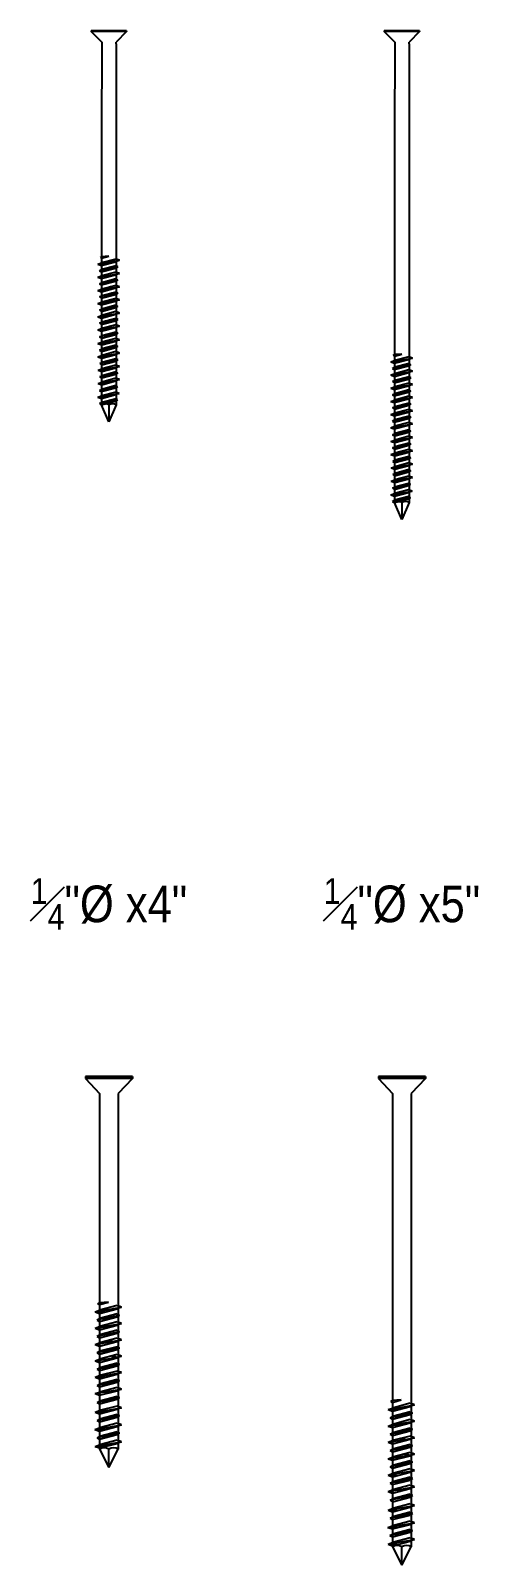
# Model space of a CAD drawing. Header units: inches. Extents: x -2661 to 42767, y -1222 to 9099.
# Drawn here: x 1440.53 to 1445.12, y 1258.06 to 1273.76 of the extents above; entities that cross this region are included whole.
import ezdxf

# ---------------------------------------------------------------- set-up
doc = ezdxf.new("R2010")
doc.units = ezdxf.units.IN
doc.header["$LTSCALE"] = 12
doc.header["$MEASUREMENT"] = 0
doc.layers.add('S-ANNO-NOTE', color=4, linetype='CONTINUOUS')
doc.layers.add('S-SIMPSON', color=2, linetype='CONTINUOUS')
doc.styles.add('Arial', font='arial.ttf', dxfattribs={"width": 0.85})

# ---------------------------------------------------------------- blocks, each defined once
blk = doc.blocks.new('TTN PFSS 3-16x4')
at = {"layer": 'S-SIMPSON'}
for p, q in [((0.181, 0), (-0.181, 0)), ((-0.181, -0.007), (-0.181, 0)), ((0.181, 0), (0.181, -0.007)), ((0.181, -0.007), (-0.181, -0.007)), ((-0.181, -0.007), (-0.074, -0.116)), ((-0.074, -0.116), (-0.075, -1.076)), ((-0.074, -0.007), (-0.074, -0.007)), ((0.074, -0.135), (0.075, -0.116)), ((0.074, -0.135), (0.074, -2.75)), ((0.181, -0.007), (0.075, -0.116)), ((-0.075, -1.076), (-0.075, -1.576)), ((-0.075, -1.576), (-0.075, -2.076)), ((-0.075, -2.076), (-0.075, -2.328)), ((-0.088, -2.32), (-0.075, -2.312)), ((-0.088, -2.32), (-0.075, -2.328)), ((-0.002, -2.308), (-0.075, -2.312)), ((-0.075, -2.328), (-0.002, -2.308)), ((-0.075, -2.326), (-0.075, -3.827)), ((0.07, -2.336), (-0.075, -2.374)), ((-0.035, -2.374), (0.107, -2.349)), ((0.107, -2.349), (0.07, -2.336)), ((0.107, -2.349), (0.07, -2.363)), ((-0.112, -2.388), (-0.075, -2.374)), ((-0.112, -2.388), (-0.069, -2.38)), ((-0.112, -2.388), (-0.075, -2.401)), ((-0.112, -2.522), (-0.038, -2.509)), ((-0.112, -2.522), (-0.075, -2.509)), ((-0.095, -2.455), (-0.075, -2.443)), ((-0.053, -2.446), (-0.095, -2.455)), ((-0.095, -2.455), (-0.075, -2.467)), ((-0.075, -2.401), (0.07, -2.363)), ((0.07, -2.405), (-0.075, -2.443)), ((-0.075, -2.467), (0.07, -2.428)), ((0.07, -2.47), (-0.075, -2.509)), ((-0.075, -2.536), (0.07, -2.498)), ((-0.069, -2.38), (-0.054, -2.369)), ((-0.048, -2.394), (-0.069, -2.38)), ((-0.054, -2.369), (-0.048, -2.394)), ((-0.035, -2.374), (-0.054, -2.369)), ((-0.053, -2.446), (-0.038, -2.434)), ((-0.033, -2.455), (-0.053, -2.446)), ((-0.035, -2.374), (-0.048, -2.394)), ((-0.038, -2.434), (-0.033, -2.455)), ((-0.019, -2.439), (-0.038, -2.434)), ((-0.038, -2.509), (-0.023, -2.495)), ((-0.038, -2.509), (-0.017, -2.52)), ((-0.019, -2.439), (-0.033, -2.455)), ((-0.023, -2.495), (-0.017, -2.52)), ((-0.003, -2.503), (-0.023, -2.495)), ((0.09, -2.417), (-0.019, -2.439)), ((-0.003, -2.503), (-0.017, -2.52)), ((-0.003, -2.503), (0.107, -2.484)), ((0.09, -2.417), (0.07, -2.405)), ((0.09, -2.417), (0.07, -2.428)), ((0.107, -2.484), (0.07, -2.47)), ((0.107, -2.484), (0.07, -2.498)), ((-0.112, -2.522), (-0.075, -2.536)), ((-0.112, -2.657), (-0.006, -2.638)), ((-0.112, -2.657), (-0.075, -2.643)), ((-0.112, -2.657), (-0.075, -2.67)), ((-0.022, -2.574), (-0.095, -2.59)), ((-0.095, -2.59), (-0.075, -2.578)), ((-0.095, -2.59), (-0.075, -2.601)), ((0.07, -2.54), (-0.075, -2.578)), ((-0.075, -2.601), (0.07, -2.563)), ((0.07, -2.605), (-0.075, -2.643)), ((-0.075, -2.67), (0.07, -2.632)), ((-0.007, -2.56), (-0.022, -2.574)), ((-0.002, -2.582), (-0.022, -2.574)), ((-0.007, -2.56), (-0.002, -2.582)), ((0.013, -2.567), (-0.007, -2.56)), ((0.008, -2.621), (-0.006, -2.638)), ((0.014, -2.647), (-0.006, -2.638)), ((0.013, -2.567), (-0.002, -2.582)), ((0.029, -2.632), (0.008, -2.621)), ((0.008, -2.621), (0.014, -2.647)), ((0.09, -2.551), (0.013, -2.567)), ((0.029, -2.632), (0.014, -2.647)), ((0.029, -2.632), (0.107, -2.619)), ((0.09, -2.551), (0.07, -2.54)), ((0.09, -2.551), (0.07, -2.563)), ((0.107, -2.619), (0.07, -2.605)), ((0.107, -2.619), (0.07, -2.632)), ((-0.112, -2.792), (0.026, -2.767)), ((-0.112, -2.792), (-0.075, -2.778)), ((-0.112, -2.792), (-0.075, -2.805)), ((0.01, -2.703), (-0.095, -2.724)), ((-0.095, -2.724), (-0.075, -2.713)), ((-0.095, -2.724), (-0.075, -2.736)), ((0.07, -2.674), (-0.075, -2.713)), ((-0.075, -2.736), (0.07, -2.698)), ((0.07, -2.74), (-0.075, -2.778)), ((-0.075, -2.75), (-0.075, -3.827)), ((-0.075, -2.805), (0.07, -2.767)), ((0.07, -2.809), (-0.075, -2.847)), ((0.07, -2.809), (-0.075, -2.847)), ((0.024, -2.686), (0.01, -2.703)), ((0.01, -2.703), (0.029, -2.708)), ((0.024, -2.686), (0.029, -2.708)), ((0.044, -2.695), (0.024, -2.686)), ((0.039, -2.748), (0.026, -2.767)), ((0.045, -2.773), (0.026, -2.767)), ((0.029, -2.708), (0.044, -2.695)), ((0.039, -2.748), (0.045, -2.773)), ((0.06, -2.761), (0.039, -2.748)), ((0.055, -2.813), (0.041, -2.831)), ((0.09, -2.686), (0.044, -2.695)), ((0.06, -2.761), (0.045, -2.773)), ((0.075, -2.824), (0.055, -2.813)), ((0.055, -2.813), (0.06, -2.835)), ((0.06, -2.761), (0.107, -2.753)), ((0.075, -2.824), (0.06, -2.835)), ((0.09, -2.686), (0.07, -2.674)), ((0.09, -2.686), (0.07, -2.698)), ((0.107, -2.753), (0.07, -2.74)), ((0.107, -2.753), (0.07, -2.767)), ((0.09, -2.821), (0.07, -2.809)), ((0.09, -2.821), (0.07, -2.832)), ((0.074, -2.75), (0.074, -3.826)), ((0.09, -2.821), (0.075, -2.824)), ((-0.112, -2.926), (-0.075, -2.913)), ((-0.112, -2.926), (-0.078, -2.92)), ((-0.112, -2.926), (-0.075, -2.94)), ((0.041, -2.831), (-0.095, -2.859)), ((-0.095, -2.859), (-0.075, -2.847)), ((-0.095, -2.859), (-0.075, -2.847)), ((-0.095, -2.859), (-0.075, -2.871)), ((-0.095, -2.993), (-0.075, -2.982)), ((-0.064, -2.91), (-0.078, -2.92)), ((-0.055, -2.934), (-0.078, -2.92)), ((-0.075, -2.871), (0.07, -2.832)), ((0.07, -2.874), (-0.075, -2.913)), ((-0.075, -2.94), (0.07, -2.901)), ((0.07, -2.944), (-0.075, -2.982)), ((-0.075, -3.005), (0.07, -2.967)), ((-0.044, -2.914), (-0.064, -2.91)), ((-0.064, -2.91), (-0.055, -2.934)), ((-0.044, -2.914), (-0.055, -2.934)), ((-0.041, -2.973), (-0.055, -2.985)), ((-0.044, -2.914), (0.107, -2.888)), ((-0.041, -2.973), (-0.034, -2.994)), ((-0.021, -2.978), (-0.041, -2.973)), ((-0.021, -2.978), (-0.034, -2.994)), ((0.09, -2.955), (-0.021, -2.978)), ((0.06, -2.835), (0.041, -2.831)), ((0.107, -2.888), (0.07, -2.874)), ((0.107, -2.888), (0.07, -2.901)), ((0.09, -2.955), (0.07, -2.944)), ((0.09, -2.955), (0.07, -2.967)), ((-0.112, -3.061), (-0.075, -3.047)), ((-0.112, -3.061), (-0.033, -3.047)), ((-0.112, -3.061), (-0.075, -3.074)), ((-0.055, -2.985), (-0.095, -2.993)), ((-0.095, -2.993), (-0.075, -3.005)), ((0.041, -3.105), (-0.095, -3.133)), ((-0.095, -3.133), (-0.074, -3.122)), ((-0.095, -3.133), (-0.074, -3.122)), ((-0.095, -3.133), (-0.074, -3.145)), ((0.07, -3.009), (-0.075, -3.047)), ((-0.075, -3.074), (0.07, -3.036)), ((0.07, -3.083), (-0.074, -3.122)), ((-0.074, -3.145), (0.07, -3.107)), ((-0.034, -2.994), (-0.055, -2.985)), ((-0.033, -3.047), (-0.02, -3.033)), ((-0.011, -3.058), (-0.033, -3.047)), ((-0.02, -3.033), (-0.011, -3.058)), ((-0.02, -3.033), (0.001, -3.041)), ((0.001, -3.041), (-0.011, -3.058)), ((0.001, -3.041), (0.107, -3.023)), ((0.055, -3.087), (0.041, -3.105)), ((0.06, -3.109), (0.041, -3.105)), ((0.076, -3.098), (0.055, -3.087)), ((0.055, -3.087), (0.06, -3.109)), ((0.076, -3.098), (0.06, -3.109)), ((0.107, -3.023), (0.07, -3.009)), ((0.107, -3.023), (0.07, -3.036)), ((0.09, -3.095), (0.07, -3.083)), ((0.09, -3.095), (0.07, -3.107)), ((0.09, -3.095), (0.076, -3.098)), ((-0.112, -3.201), (-0.074, -3.187)), ((-0.112, -3.201), (-0.078, -3.195)), ((-0.112, -3.201), (-0.074, -3.214)), ((-0.095, -3.268), (-0.074, -3.256)), ((-0.055, -3.26), (-0.095, -3.268)), ((-0.095, -3.268), (-0.074, -3.28)), ((-0.063, -3.184), (-0.078, -3.195)), ((-0.055, -3.209), (-0.078, -3.195)), ((0.07, -3.149), (-0.074, -3.187)), ((-0.074, -3.214), (0.07, -3.176)), ((0.07, -3.218), (-0.074, -3.256)), ((-0.074, -3.28), (0.07, -3.241)), ((0.07, -3.283), (-0.074, -3.322)), ((-0.043, -3.189), (-0.063, -3.184)), ((-0.063, -3.184), (-0.055, -3.209)), ((-0.043, -3.189), (-0.055, -3.209)), ((-0.041, -3.247), (-0.055, -3.26)), ((-0.033, -3.269), (-0.055, -3.26)), ((-0.043, -3.189), (0.107, -3.162)), ((-0.041, -3.247), (-0.033, -3.269)), ((-0.021, -3.253), (-0.041, -3.247)), ((-0.021, -3.253), (-0.033, -3.269)), ((0.09, -3.23), (-0.021, -3.253)), ((0.107, -3.162), (0.07, -3.149)), ((0.107, -3.162), (0.07, -3.176)), ((0.09, -3.23), (0.07, -3.218)), ((0.09, -3.23), (0.07, -3.241)), ((0.107, -3.297), (0.07, -3.283)), ((-0.112, -3.335), (-0.074, -3.322)), ((-0.112, -3.335), (-0.033, -3.322)), ((-0.112, -3.335), (-0.074, -3.349)), ((0.041, -3.378), (-0.094, -3.406)), ((-0.094, -3.406), (-0.074, -3.394)), ((-0.094, -3.406), (-0.074, -3.394)), ((-0.094, -3.406), (-0.074, -3.417)), ((-0.074, -3.349), (0.07, -3.311)), ((0.07, -3.356), (-0.074, -3.394)), ((-0.074, -3.417), (0.07, -3.379)), ((0.07, -3.421), (-0.074, -3.46)), ((-0.074, -3.487), (0.07, -3.448)), ((-0.043, -3.461), (0.107, -3.435)), ((-0.033, -3.322), (-0.02, -3.307)), ((-0.011, -3.332), (-0.033, -3.322)), ((-0.02, -3.307), (-0.011, -3.332)), ((-0.02, -3.307), (0.001, -3.315)), ((0.001, -3.315), (-0.011, -3.332)), ((0.001, -3.315), (0.107, -3.297)), ((0.055, -3.36), (0.041, -3.378)), ((0.06, -3.382), (0.041, -3.378)), ((0.076, -3.37), (0.055, -3.36)), ((0.055, -3.36), (0.06, -3.382)), ((0.076, -3.37), (0.06, -3.382)), ((0.107, -3.297), (0.07, -3.311)), ((0.09, -3.368), (0.07, -3.356)), ((0.09, -3.368), (0.07, -3.379)), ((0.107, -3.435), (0.07, -3.421)), ((0.107, -3.435), (0.07, -3.448)), ((0.09, -3.368), (0.076, -3.37)), ((-0.111, -3.473), (-0.074, -3.46)), ((-0.111, -3.473), (-0.078, -3.467)), ((-0.111, -3.473), (-0.074, -3.487)), ((-0.111, -3.608), (-0.074, -3.594)), ((-0.111, -3.608), (-0.033, -3.594)), ((-0.111, -3.608), (-0.074, -3.621)), ((-0.094, -3.54), (-0.074, -3.529)), ((-0.055, -3.532), (-0.094, -3.54)), ((-0.094, -3.54), (-0.074, -3.552)), ((-0.063, -3.457), (-0.078, -3.467)), ((-0.055, -3.481), (-0.078, -3.467)), ((0.07, -3.49), (-0.074, -3.529)), ((-0.074, -3.552), (0.07, -3.514)), ((0.07, -3.556), (-0.074, -3.594)), ((-0.074, -3.621), (0.07, -3.583)), ((-0.043, -3.461), (-0.063, -3.457)), ((-0.063, -3.457), (-0.055, -3.481)), ((-0.043, -3.461), (-0.055, -3.481)), ((-0.041, -3.52), (-0.055, -3.532)), ((-0.033, -3.541), (-0.055, -3.532)), ((-0.041, -3.52), (-0.033, -3.541)), ((-0.021, -3.525), (-0.041, -3.52)), ((-0.021, -3.525), (-0.033, -3.541)), ((-0.033, -3.594), (-0.02, -3.58)), ((-0.011, -3.604), (-0.033, -3.594)), ((0.09, -3.502), (-0.021, -3.525)), ((-0.02, -3.58), (-0.011, -3.604)), ((-0.02, -3.58), (0.001, -3.588)), ((0.001, -3.588), (-0.011, -3.604)), ((0.001, -3.588), (0.107, -3.569)), ((0.09, -3.502), (0.07, -3.49)), ((0.09, -3.502), (0.07, -3.514)), ((0.107, -3.569), (0.07, -3.556)), ((0.107, -3.569), (0.07, -3.583)), ((-0.113, -3.748), (-0.076, -3.734)), ((-0.113, -3.748), (-0.079, -3.742)), ((-0.113, -3.748), (-0.076, -3.762)), ((0.04, -3.652), (-0.096, -3.681)), ((-0.096, -3.681), (-0.076, -3.669)), ((-0.096, -3.681), (-0.076, -3.669)), ((-0.096, -3.681), (-0.076, -3.692)), ((-0.065, -3.732), (-0.079, -3.742)), ((-0.056, -3.756), (-0.079, -3.742)), ((0.069, -3.631), (-0.076, -3.669)), ((-0.076, -3.692), (0.069, -3.654)), ((0.069, -3.696), (-0.076, -3.734)), ((-0.076, -3.762), (0.069, -3.723)), ((0.069, -3.765), (-0.076, -3.804)), ((-0.045, -3.736), (-0.065, -3.732)), ((-0.065, -3.732), (-0.056, -3.756)), ((-0.045, -3.736), (-0.056, -3.756)), ((-0.045, -3.736), (0.106, -3.71)), ((0.054, -3.635), (0.04, -3.652)), ((0.059, -3.657), (0.04, -3.652)), ((0.075, -3.645), (0.054, -3.635)), ((0.054, -3.635), (0.059, -3.657)), ((0.075, -3.645), (0.059, -3.657)), ((0.089, -3.642), (0.069, -3.631)), ((0.089, -3.642), (0.069, -3.654)), ((0.106, -3.71), (0.069, -3.696)), ((0.106, -3.71), (0.069, -3.723)), ((0.089, -3.777), (0.069, -3.765)), ((0.089, -3.642), (0.075, -3.645)), ((-0.096, -3.815), (-0.076, -3.804)), ((-0.056, -3.807), (-0.096, -3.815)), ((-0.096, -3.815), (-0.076, -3.827)), ((-0.076, -3.827), (0.069, -3.789)), ((0, -4), (-0.075, -3.826)), ((-0.042, -3.795), (-0.056, -3.807)), ((-0.035, -3.816), (-0.056, -3.807)), ((-0.042, -3.795), (-0.035, -3.816)), ((-0.022, -3.8), (-0.042, -3.795)), ((-0.022, -3.8), (-0.035, -3.816)), ((0.089, -3.777), (-0.022, -3.8)), ((0.074, -3.826), (0, -4)), ((0, -3.826), (0, -4)), ((0.089, -3.777), (0.069, -3.789))]:
    blk.add_line(p, q, dxfattribs=at)
for centre, radius, start, end in [((-0.037, -3.907), 0.0889, 65.2352, 114.7648), ((0.037, -3.905), 0.0875, 64.8036, 115.1964)]:
    blk.add_arc(centre, radius, start, end, dxfattribs=at)
blk = doc.blocks.new('TTN PFSS 3-16x5')
at = {"layer": 'S-SIMPSON'}
for p, q in [((0.181, 0), (-0.181, 0)), ((-0.181, -0.007), (-0.181, 0)), ((0.181, 0), (0.181, -0.007)), ((0.181, -0.007), (-0.181, -0.007)), ((-0.181, -0.007), (-0.074, -0.116)), ((-0.074, -0.116), (-0.075, -1.076)), ((-0.074, -0.007), (-0.074, -0.007)), ((0.074, -0.135), (0.075, -0.116)), ((0.074, -0.135), (0.074, -2.75)), ((0.181, -0.007), (0.075, -0.116)), ((-0.075, -1.076), (-0.075, -1.576)), ((-0.075, -1.576), (-0.075, -2.076)), ((-0.075, -2.076), (-0.075, -2.75)), ((-0.075, -2.75), (-0.075, -4.827)), ((0.074, -2.75), (0.074, -4.826)), ((-0.075, -3.076), (-0.075, -3.328)), ((-0.112, -3.388), (-0.075, -3.374)), ((-0.112, -3.388), (-0.069, -3.38)), ((-0.112, -3.388), (-0.075, -3.401)), ((-0.095, -3.455), (-0.075, -3.443)), ((-0.053, -3.446), (-0.095, -3.455)), ((-0.088, -3.32), (-0.075, -3.312)), ((-0.088, -3.32), (-0.075, -3.328)), ((-0.002, -3.308), (-0.075, -3.312)), ((-0.075, -3.328), (-0.002, -3.308)), ((-0.075, -3.326), (-0.075, -4.827)), ((0.07, -3.336), (-0.075, -3.374)), ((-0.075, -3.401), (0.07, -3.363)), ((0.07, -3.405), (-0.075, -3.443)), ((-0.075, -3.467), (0.07, -3.428)), ((-0.069, -3.38), (-0.054, -3.369)), ((-0.048, -3.394), (-0.069, -3.38)), ((-0.054, -3.369), (-0.048, -3.394)), ((-0.035, -3.374), (-0.054, -3.369)), ((-0.053, -3.446), (-0.038, -3.434)), ((-0.033, -3.455), (-0.053, -3.446)), ((-0.035, -3.374), (-0.048, -3.394)), ((-0.038, -3.434), (-0.033, -3.455)), ((-0.019, -3.439), (-0.038, -3.434)), ((-0.035, -3.374), (0.107, -3.349)), ((-0.019, -3.439), (-0.033, -3.455)), ((0.09, -3.417), (-0.019, -3.439)), ((0.107, -3.349), (0.07, -3.336)), ((0.107, -3.349), (0.07, -3.363)), ((0.09, -3.417), (0.07, -3.405)), ((0.09, -3.417), (0.07, -3.428)), ((-0.112, -3.522), (-0.038, -3.509)), ((-0.112, -3.522), (-0.075, -3.509)), ((-0.112, -3.522), (-0.075, -3.536)), ((-0.095, -3.455), (-0.075, -3.467)), ((-0.022, -3.574), (-0.095, -3.59)), ((-0.095, -3.59), (-0.075, -3.578)), ((-0.095, -3.59), (-0.075, -3.601)), ((0.07, -3.47), (-0.075, -3.509)), ((-0.075, -3.536), (0.07, -3.498)), ((0.07, -3.54), (-0.075, -3.578)), ((-0.075, -3.601), (0.07, -3.563)), ((0.07, -3.605), (-0.075, -3.643)), ((-0.038, -3.509), (-0.023, -3.495)), ((-0.038, -3.509), (-0.017, -3.52)), ((-0.023, -3.495), (-0.017, -3.52)), ((-0.003, -3.503), (-0.023, -3.495)), ((-0.007, -3.56), (-0.022, -3.574)), ((-0.002, -3.582), (-0.022, -3.574)), ((-0.003, -3.503), (-0.017, -3.52)), ((-0.007, -3.56), (-0.002, -3.582)), ((0.013, -3.567), (-0.007, -3.56)), ((-0.003, -3.503), (0.107, -3.484)), ((0.013, -3.567), (-0.002, -3.582)), ((0.09, -3.551), (0.013, -3.567)), ((0.107, -3.484), (0.07, -3.47)), ((0.107, -3.484), (0.07, -3.498)), ((0.09, -3.551), (0.07, -3.54)), ((0.09, -3.551), (0.07, -3.563)), ((0.107, -3.619), (0.07, -3.605)), ((-0.112, -3.657), (-0.006, -3.638)), ((-0.112, -3.657), (-0.075, -3.643)), ((-0.112, -3.657), (-0.075, -3.67)), ((-0.112, -3.792), (0.026, -3.767)), ((0.01, -3.703), (-0.095, -3.724)), ((-0.095, -3.724), (-0.075, -3.713)), ((-0.095, -3.724), (-0.075, -3.736)), ((-0.075, -3.67), (0.07, -3.632)), ((0.07, -3.674), (-0.075, -3.713)), ((-0.075, -3.736), (0.07, -3.698)), ((0.07, -3.74), (-0.075, -3.778)), ((-0.075, -3.805), (0.07, -3.767)), ((0.008, -3.621), (-0.006, -3.638)), ((0.014, -3.647), (-0.006, -3.638)), ((0.029, -3.632), (0.008, -3.621)), ((0.008, -3.621), (0.014, -3.647)), ((0.024, -3.686), (0.01, -3.703)), ((0.01, -3.703), (0.029, -3.708)), ((0.029, -3.632), (0.014, -3.647)), ((0.024, -3.686), (0.029, -3.708)), ((0.044, -3.695), (0.024, -3.686)), ((0.039, -3.748), (0.026, -3.767)), ((0.045, -3.773), (0.026, -3.767)), ((0.029, -3.632), (0.107, -3.619)), ((0.029, -3.708), (0.044, -3.695)), ((0.039, -3.748), (0.045, -3.773)), ((0.06, -3.761), (0.039, -3.748)), ((0.09, -3.686), (0.044, -3.695)), ((0.06, -3.761), (0.045, -3.773)), ((0.06, -3.761), (0.107, -3.753)), ((0.107, -3.619), (0.07, -3.632)), ((0.09, -3.686), (0.07, -3.674)), ((0.09, -3.686), (0.07, -3.698)), ((0.107, -3.753), (0.07, -3.74)), ((0.107, -3.753), (0.07, -3.767)), ((-0.112, -3.792), (-0.075, -3.778)), ((-0.112, -3.792), (-0.075, -3.805)), ((-0.112, -3.926), (-0.075, -3.913)), ((-0.112, -3.926), (-0.078, -3.92)), ((0.041, -3.831), (-0.095, -3.859)), ((-0.095, -3.859), (-0.075, -3.847)), ((-0.095, -3.859), (-0.075, -3.847)), ((-0.095, -3.859), (-0.075, -3.871)), ((-0.064, -3.91), (-0.078, -3.92)), ((-0.055, -3.934), (-0.078, -3.92)), ((0.07, -3.809), (-0.075, -3.847)), ((0.07, -3.809), (-0.075, -3.847)), ((-0.075, -3.871), (0.07, -3.832)), ((0.07, -3.874), (-0.075, -3.913)), ((-0.075, -3.94), (0.07, -3.901)), ((-0.044, -3.914), (-0.064, -3.91)), ((-0.064, -3.91), (-0.055, -3.934)), ((-0.044, -3.914), (-0.055, -3.934)), ((-0.044, -3.914), (0.107, -3.888)), ((0.055, -3.813), (0.041, -3.831)), ((0.06, -3.835), (0.041, -3.831)), ((0.075, -3.824), (0.055, -3.813)), ((0.055, -3.813), (0.06, -3.835)), ((0.075, -3.824), (0.06, -3.835)), ((0.09, -3.821), (0.07, -3.809)), ((0.09, -3.821), (0.07, -3.832)), ((0.107, -3.888), (0.07, -3.874)), ((0.107, -3.888), (0.07, -3.901)), ((0.09, -3.821), (0.075, -3.824)), ((-0.112, -3.926), (-0.075, -3.94)), ((-0.112, -4.061), (-0.075, -4.047)), ((-0.112, -4.061), (-0.033, -4.047)), ((-0.112, -4.061), (-0.075, -4.074)), ((-0.095, -3.993), (-0.075, -3.982)), ((-0.055, -3.985), (-0.095, -3.993)), ((-0.095, -3.993), (-0.075, -4.005)), ((0.07, -3.944), (-0.075, -3.982)), ((-0.075, -4.005), (0.07, -3.967)), ((0.07, -4.009), (-0.075, -4.047)), ((-0.075, -4.074), (0.07, -4.036)), ((-0.041, -3.973), (-0.055, -3.985)), ((-0.034, -3.994), (-0.055, -3.985)), ((-0.041, -3.973), (-0.034, -3.994)), ((-0.021, -3.978), (-0.041, -3.973)), ((-0.021, -3.978), (-0.034, -3.994)), ((-0.033, -4.047), (-0.02, -4.033)), ((-0.011, -4.058), (-0.033, -4.047)), ((0.09, -3.955), (-0.021, -3.978)), ((-0.02, -4.033), (-0.011, -4.058)), ((-0.02, -4.033), (0.001, -4.041)), ((0.001, -4.041), (-0.011, -4.058)), ((0.001, -4.041), (0.107, -4.023)), ((0.09, -3.955), (0.07, -3.944)), ((0.09, -3.955), (0.07, -3.967)), ((0.107, -4.023), (0.07, -4.009)), ((0.107, -4.023), (0.07, -4.036)), ((-0.112, -4.201), (-0.074, -4.187)), ((-0.112, -4.201), (-0.078, -4.195)), ((-0.112, -4.201), (-0.074, -4.214)), ((0.041, -4.105), (-0.095, -4.133)), ((-0.095, -4.133), (-0.074, -4.122)), ((-0.095, -4.133), (-0.074, -4.122)), ((-0.095, -4.133), (-0.074, -4.145)), ((-0.063, -4.184), (-0.078, -4.195)), ((-0.055, -4.209), (-0.078, -4.195)), ((0.07, -4.083), (-0.074, -4.122)), ((-0.074, -4.145), (0.07, -4.107)), ((0.07, -4.149), (-0.074, -4.187)), ((-0.074, -4.214), (0.07, -4.176)), ((0.07, -4.218), (-0.074, -4.256)), ((-0.043, -4.189), (-0.063, -4.184)), ((-0.063, -4.184), (-0.055, -4.209)), ((-0.043, -4.189), (-0.055, -4.209)), ((-0.043, -4.189), (0.107, -4.162)), ((0.09, -4.23), (-0.021, -4.253)), ((0.055, -4.087), (0.041, -4.105)), ((0.06, -4.109), (0.041, -4.105)), ((0.076, -4.098), (0.055, -4.087)), ((0.055, -4.087), (0.06, -4.109)), ((0.076, -4.098), (0.06, -4.109)), ((0.09, -4.095), (0.07, -4.083)), ((0.09, -4.095), (0.07, -4.107)), ((0.107, -4.162), (0.07, -4.149)), ((0.107, -4.162), (0.07, -4.176)), ((0.09, -4.23), (0.07, -4.218)), ((0.09, -4.23), (0.07, -4.241)), ((0.09, -4.095), (0.076, -4.098)), ((-0.112, -4.335), (-0.074, -4.322)), ((-0.112, -4.335), (-0.033, -4.322)), ((-0.112, -4.335), (-0.074, -4.349)), ((-0.095, -4.268), (-0.074, -4.256)), ((-0.055, -4.26), (-0.095, -4.268)), ((-0.095, -4.268), (-0.074, -4.28)), ((0.041, -4.378), (-0.094, -4.406)), ((-0.094, -4.406), (-0.074, -4.394)), ((-0.094, -4.406), (-0.074, -4.394)), ((-0.074, -4.28), (0.07, -4.241)), ((0.07, -4.283), (-0.074, -4.322)), ((-0.074, -4.349), (0.07, -4.311)), ((0.07, -4.356), (-0.074, -4.394)), ((-0.074, -4.417), (0.07, -4.379)), ((-0.041, -4.247), (-0.055, -4.26)), ((-0.033, -4.269), (-0.055, -4.26)), ((-0.041, -4.247), (-0.033, -4.269)), ((-0.021, -4.253), (-0.041, -4.247)), ((-0.021, -4.253), (-0.033, -4.269)), ((-0.033, -4.322), (-0.02, -4.307)), ((-0.011, -4.332), (-0.033, -4.322)), ((-0.02, -4.307), (-0.011, -4.332)), ((-0.02, -4.307), (0.001, -4.315)), ((0.001, -4.315), (-0.011, -4.332)), ((0.001, -4.315), (0.107, -4.297)), ((0.055, -4.36), (0.041, -4.378)), ((0.06, -4.382), (0.041, -4.378)), ((0.076, -4.37), (0.055, -4.36)), ((0.055, -4.36), (0.06, -4.382)), ((0.076, -4.37), (0.06, -4.382)), ((0.107, -4.297), (0.07, -4.283)), ((0.107, -4.297), (0.07, -4.311)), ((0.09, -4.368), (0.07, -4.356)), ((0.09, -4.368), (0.07, -4.379)), ((0.09, -4.368), (0.076, -4.37)), ((-0.111, -4.473), (-0.074, -4.46)), ((-0.111, -4.473), (-0.078, -4.467)), ((-0.111, -4.473), (-0.074, -4.487)), ((-0.094, -4.406), (-0.074, -4.417)), ((-0.094, -4.54), (-0.074, -4.529)), ((-0.055, -4.532), (-0.094, -4.54)), ((-0.094, -4.54), (-0.074, -4.552)), ((-0.063, -4.457), (-0.078, -4.467)), ((-0.055, -4.481), (-0.078, -4.467)), ((0.07, -4.421), (-0.074, -4.46)), ((-0.074, -4.487), (0.07, -4.448)), ((0.07, -4.49), (-0.074, -4.529)), ((-0.074, -4.552), (0.07, -4.514)), ((-0.043, -4.461), (-0.063, -4.457)), ((-0.063, -4.457), (-0.055, -4.481)), ((-0.043, -4.461), (-0.055, -4.481)), ((-0.041, -4.52), (-0.055, -4.532)), ((-0.033, -4.541), (-0.055, -4.532)), ((-0.043, -4.461), (0.107, -4.435)), ((-0.041, -4.52), (-0.033, -4.541)), ((-0.021, -4.525), (-0.041, -4.52)), ((-0.021, -4.525), (-0.033, -4.541)), ((0.09, -4.502), (-0.021, -4.525)), ((0.107, -4.435), (0.07, -4.421)), ((0.107, -4.435), (0.07, -4.448)), ((0.09, -4.502), (0.07, -4.49)), ((0.09, -4.502), (0.07, -4.514)), ((-0.111, -4.608), (-0.074, -4.594)), ((-0.111, -4.608), (-0.033, -4.594)), ((-0.111, -4.608), (-0.074, -4.621)), ((0.04, -4.652), (-0.096, -4.681)), ((-0.096, -4.681), (-0.076, -4.669)), ((-0.096, -4.681), (-0.076, -4.669)), ((-0.096, -4.681), (-0.076, -4.692)), ((0.069, -4.631), (-0.076, -4.669)), ((-0.076, -4.692), (0.069, -4.654)), ((0.069, -4.696), (-0.076, -4.734)), ((0.07, -4.556), (-0.074, -4.594)), ((-0.074, -4.621), (0.07, -4.583)), ((-0.033, -4.594), (-0.02, -4.58)), ((-0.011, -4.604), (-0.033, -4.594)), ((-0.02, -4.58), (-0.011, -4.604)), ((-0.02, -4.58), (0.001, -4.588)), ((0.001, -4.588), (-0.011, -4.604)), ((0.001, -4.588), (0.107, -4.569)), ((0.054, -4.635), (0.04, -4.652)), ((0.059, -4.657), (0.04, -4.652)), ((0.075, -4.645), (0.054, -4.635)), ((0.054, -4.635), (0.059, -4.657)), ((0.075, -4.645), (0.059, -4.657)), ((0.089, -4.642), (0.069, -4.631)), ((0.089, -4.642), (0.069, -4.654)), ((0.106, -4.71), (0.069, -4.696)), ((0.107, -4.569), (0.07, -4.556)), ((0.107, -4.569), (0.07, -4.583)), ((0.089, -4.642), (0.075, -4.645)), ((-0.113, -4.748), (-0.076, -4.734)), ((-0.113, -4.748), (-0.079, -4.742)), ((-0.113, -4.748), (-0.076, -4.762)), ((-0.096, -4.815), (-0.076, -4.804)), ((-0.056, -4.807), (-0.096, -4.815)), ((-0.096, -4.815), (-0.076, -4.827)), ((-0.065, -4.732), (-0.079, -4.742)), ((-0.056, -4.756), (-0.079, -4.742)), ((-0.076, -4.762), (0.069, -4.723)), ((0.069, -4.765), (-0.076, -4.804)), ((-0.076, -4.827), (0.069, -4.789)), ((0, -5), (-0.075, -4.826)), ((-0.045, -4.736), (-0.065, -4.732)), ((-0.065, -4.732), (-0.056, -4.756)), ((-0.045, -4.736), (-0.056, -4.756)), ((-0.042, -4.795), (-0.056, -4.807)), ((-0.035, -4.816), (-0.056, -4.807)), ((-0.045, -4.736), (0.106, -4.71)), ((-0.042, -4.795), (-0.035, -4.816)), ((-0.022, -4.8), (-0.042, -4.795)), ((-0.022, -4.8), (-0.035, -4.816)), ((0.089, -4.777), (-0.022, -4.8)), ((0.074, -4.826), (0, -5)), ((0, -4.826), (0, -5)), ((0.106, -4.71), (0.069, -4.723)), ((0.089, -4.777), (0.069, -4.765)), ((0.089, -4.777), (0.069, -4.789))]:
    blk.add_line(p, q, dxfattribs=at)
for centre, radius, start, end in [((-0.037, -4.907), 0.0889, 65.2352, 114.7648), ((0.037, -4.905), 0.0875, 64.8036, 115.1964)]:
    blk.add_arc(centre, radius, start, end, dxfattribs=at)
blk = doc.blocks.new('TTN PFSS 1-4x4')
at = {"layer": 'S-SIMPSON'}
for p, q in [((0.24, 0), (-0.24, 0)), ((-0.24, 0), (-0.24, -0.02)), ((0.24, 0), (0.24, -0.02)), ((0.24, 0), (0.24, -0.02)), ((0.24, -0.02), (-0.24, -0.02)), ((-0.24, -0.02), (-0.096, -0.173)), ((0.24, -0.02), (0.096, -0.173)), ((-0.096, -0.173), (-0.096, -3.812)), ((0.096, -0.173), (0.096, -2.062)), ((0.096, -2.062), (0.096, -3.812)), ((-0.113, -2.324), (-0.096, -2.314)), ((-0.113, -2.324), (-0.096, -2.333)), ((-0.006, -2.308), (-0.096, -2.314)), ((-0.096, -2.333), (-0.006, -2.308)), ((0.083, -2.343), (-0.096, -2.391)), ((0.13, -2.36), (0.083, -2.343)), ((-0.142, -2.407), (-0.096, -2.391)), ((-0.142, -2.407), (-0.089, -2.398)), ((-0.142, -2.407), (-0.096, -2.424)), ((-0.121, -2.491), (-0.096, -2.477)), ((-0.069, -2.48), (-0.121, -2.491)), ((-0.121, -2.491), (-0.096, -2.506)), ((-0.096, -2.424), (0.083, -2.377)), ((0.083, -2.429), (-0.096, -2.477)), ((-0.096, -2.506), (0.083, -2.458)), ((0.083, -2.51), (-0.096, -2.558)), ((-0.089, -2.398), (-0.07, -2.384)), ((-0.063, -2.415), (-0.089, -2.398)), ((-0.07, -2.384), (-0.063, -2.415)), ((-0.046, -2.391), (-0.07, -2.384)), ((-0.069, -2.48), (-0.051, -2.465)), ((-0.044, -2.492), (-0.069, -2.48)), ((-0.046, -2.391), (-0.063, -2.415)), ((-0.051, -2.465), (-0.044, -2.492)), ((-0.026, -2.471), (-0.051, -2.465)), ((-0.046, -2.391), (0.13, -2.36)), ((-0.026, -2.471), (-0.044, -2.492)), ((0.108, -2.444), (-0.026, -2.471)), ((0.096, -2.372), (0.083, -2.377)), ((0.108, -2.444), (0.083, -2.429)), ((0.108, -2.444), (0.083, -2.458)), ((0.13, -2.527), (0.083, -2.51)), ((0.13, -2.36), (0.096, -2.372)), ((-0.142, -2.575), (-0.096, -2.558)), ((-0.142, -2.575), (-0.05, -2.559)), ((-0.142, -2.575), (-0.096, -2.592)), ((-0.03, -2.64), (-0.121, -2.659)), ((-0.121, -2.659), (-0.096, -2.644)), ((-0.121, -2.659), (-0.096, -2.673)), ((-0.096, -2.592), (0.083, -2.544)), ((0.083, -2.596), (-0.096, -2.644)), ((-0.096, -2.673), (0.083, -2.625)), ((-0.05, -2.559), (-0.032, -2.541)), ((-0.05, -2.559), (-0.024, -2.573)), ((-0.032, -2.541), (-0.024, -2.573)), ((-0.007, -2.551), (-0.032, -2.541)), ((-0.012, -2.622), (-0.03, -2.64)), ((-0.005, -2.649), (-0.03, -2.64)), ((-0.007, -2.551), (-0.024, -2.573)), ((-0.012, -2.622), (-0.005, -2.649)), ((0.013, -2.631), (-0.012, -2.622)), ((-0.007, -2.551), (0.13, -2.527)), ((0.013, -2.631), (-0.005, -2.649)), ((0.108, -2.611), (0.013, -2.631)), ((0.13, -2.527), (0.083, -2.544)), ((0.108, -2.611), (0.083, -2.596)), ((0.108, -2.611), (0.083, -2.625)), ((-0.142, -2.742), (-0.01, -2.719)), ((-0.142, -2.742), (-0.096, -2.725)), ((-0.142, -2.742), (-0.096, -2.759)), ((0.009, -2.799), (-0.121, -2.826)), ((-0.121, -2.826), (-0.096, -2.811)), ((0.083, -2.678), (-0.096, -2.725)), ((-0.096, -2.759), (0.083, -2.711)), ((0.083, -2.764), (-0.096, -2.811)), ((-0.096, -2.84), (0.083, -2.793)), ((0.007, -2.698), (-0.01, -2.719)), ((0.014, -2.73), (-0.01, -2.719)), ((0.032, -2.712), (0.007, -2.698)), ((0.007, -2.698), (0.014, -2.73)), ((0.027, -2.779), (0.009, -2.799)), ((0.009, -2.799), (0.033, -2.806)), ((0.032, -2.712), (0.014, -2.73)), ((0.027, -2.779), (0.033, -2.806)), ((0.052, -2.79), (0.027, -2.779)), ((0.032, -2.712), (0.13, -2.695)), ((0.033, -2.806), (0.052, -2.79)), ((0.108, -2.778), (0.052, -2.79)), ((0.13, -2.695), (0.083, -2.678)), ((0.13, -2.695), (0.083, -2.711)), ((0.108, -2.778), (0.083, -2.764)), ((0.108, -2.778), (0.083, -2.793)), ((-0.142, -2.91), (0.029, -2.88)), ((-0.142, -2.91), (-0.096, -2.893)), ((-0.142, -2.91), (-0.096, -2.926)), ((-0.121, -2.826), (-0.096, -2.84)), ((0.048, -2.958), (-0.121, -2.993)), ((-0.121, -2.993), (-0.096, -2.979)), ((-0.121, -2.993), (-0.096, -2.979)), ((0.083, -2.845), (-0.096, -2.893)), ((-0.096, -2.926), (0.083, -2.879)), ((0.083, -2.931), (-0.096, -2.979)), ((0.083, -2.931), (-0.096, -2.979)), ((-0.096, -3.008), (0.083, -2.96)), ((0.045, -2.855), (0.029, -2.88)), ((0.053, -2.887), (0.029, -2.88)), ((0.045, -2.855), (0.053, -2.887)), ((0.072, -2.872), (0.045, -2.855)), ((0.065, -2.936), (0.048, -2.958)), ((0.072, -2.963), (0.048, -2.958)), ((0.072, -2.872), (0.053, -2.887)), ((0.091, -2.949), (0.065, -2.936)), ((0.065, -2.936), (0.072, -2.963)), ((0.072, -2.872), (0.13, -2.862)), ((0.091, -2.949), (0.072, -2.963)), ((0.13, -2.862), (0.083, -2.845)), ((0.13, -2.862), (0.083, -2.879)), ((0.108, -2.946), (0.083, -2.931)), ((0.108, -2.946), (0.083, -2.96)), ((0.108, -2.946), (0.091, -2.949)), ((-0.142, -3.077), (-0.096, -3.06)), ((-0.142, -3.077), (-0.1, -3.07)), ((-0.142, -3.077), (-0.096, -3.094)), ((-0.121, -2.993), (-0.096, -3.008)), ((-0.082, -3.057), (-0.1, -3.07)), ((-0.071, -3.087), (-0.1, -3.07)), ((0.083, -3.013), (-0.096, -3.06)), ((-0.096, -3.094), (0.083, -3.046)), ((0.083, -3.099), (-0.096, -3.146)), ((-0.096, -3.175), (0.083, -3.128)), ((-0.058, -3.062), (-0.082, -3.057)), ((-0.082, -3.057), (-0.071, -3.087)), ((-0.054, -3.135), (-0.072, -3.151)), ((-0.058, -3.062), (-0.071, -3.087)), ((-0.058, -3.062), (0.13, -3.029)), ((-0.054, -3.135), (-0.045, -3.162)), ((-0.029, -3.142), (-0.054, -3.135)), ((0.108, -3.113), (-0.029, -3.142)), ((0.13, -3.029), (0.083, -3.013)), ((0.13, -3.029), (0.083, -3.046)), ((0.108, -3.113), (0.083, -3.099)), ((0.108, -3.113), (0.083, -3.128)), ((-0.142, -3.244), (-0.045, -3.227)), ((-0.142, -3.244), (-0.096, -3.228)), ((-0.142, -3.244), (-0.096, -3.261)), ((-0.121, -3.161), (-0.096, -3.146)), ((-0.072, -3.151), (-0.121, -3.161)), ((-0.121, -3.161), (-0.096, -3.175)), ((0.083, -3.18), (-0.096, -3.228)), ((-0.096, -3.261), (0.083, -3.214)), ((0.084, -3.273), (-0.096, -3.32)), ((-0.045, -3.162), (-0.072, -3.151)), ((-0.029, -3.142), (-0.045, -3.162)), ((-0.045, -3.227), (-0.028, -3.21)), ((-0.017, -3.24), (-0.045, -3.227)), ((-0.028, -3.21), (-0.017, -3.24)), ((-0.028, -3.21), (-0.002, -3.22)), ((-0.002, -3.22), (-0.017, -3.24)), ((-0.002, -3.22), (0.13, -3.197)), ((0.065, -3.277), (0.048, -3.3)), ((0.091, -3.291), (0.065, -3.277)), ((0.065, -3.277), (0.072, -3.305)), ((0.091, -3.291), (0.072, -3.305)), ((0.13, -3.197), (0.083, -3.18)), ((0.13, -3.197), (0.083, -3.214)), ((0.109, -3.287), (0.084, -3.273)), ((0.109, -3.287), (0.084, -3.302)), ((0.109, -3.287), (0.091, -3.291)), ((-0.141, -3.435), (-0.095, -3.418)), ((-0.141, -3.435), (-0.1, -3.428)), ((-0.141, -3.435), (-0.095, -3.452)), ((0.048, -3.3), (-0.121, -3.335)), ((-0.121, -3.335), (-0.096, -3.32)), ((-0.121, -3.335), (-0.096, -3.32)), ((-0.121, -3.335), (-0.096, -3.349)), ((-0.082, -3.415), (-0.1, -3.428)), ((-0.071, -3.446), (-0.1, -3.428)), ((-0.096, -3.349), (0.084, -3.302)), ((0.084, -3.371), (-0.095, -3.418)), ((-0.095, -3.452), (0.084, -3.404)), ((-0.057, -3.42), (-0.082, -3.415)), ((-0.082, -3.415), (-0.071, -3.446)), ((-0.057, -3.42), (-0.071, -3.446)), ((-0.057, -3.42), (0.13, -3.388)), ((0.072, -3.305), (0.048, -3.3)), ((0.13, -3.388), (0.084, -3.371)), ((0.13, -3.388), (0.084, -3.404)), ((-0.143, -3.612), (-0.097, -3.595)), ((-0.143, -3.612), (-0.101, -3.604)), ((-0.12, -3.519), (-0.095, -3.504)), ((-0.071, -3.509), (-0.12, -3.519)), ((-0.12, -3.519), (-0.095, -3.533)), ((-0.083, -3.591), (-0.101, -3.604)), ((-0.072, -3.622), (-0.101, -3.604)), ((0.083, -3.547), (-0.097, -3.595)), ((-0.097, -3.628), (0.083, -3.581)), ((0.084, -3.457), (-0.095, -3.504)), ((-0.095, -3.533), (0.084, -3.486)), ((-0.058, -3.597), (-0.083, -3.591)), ((-0.083, -3.591), (-0.072, -3.622)), ((-0.058, -3.597), (-0.072, -3.622)), ((-0.054, -3.493), (-0.071, -3.509)), ((-0.044, -3.52), (-0.071, -3.509)), ((-0.058, -3.597), (0.129, -3.564)), ((-0.054, -3.493), (-0.044, -3.52)), ((-0.029, -3.5), (-0.054, -3.493)), ((-0.029, -3.5), (-0.044, -3.52)), ((0.109, -3.471), (-0.029, -3.5)), ((0.129, -3.564), (0.083, -3.547)), ((0.129, -3.564), (0.083, -3.581)), ((0.109, -3.471), (0.084, -3.457)), ((0.109, -3.471), (0.084, -3.486)), ((-0.143, -3.612), (-0.097, -3.628)), ((-0.141, -3.783), (-0.095, -3.766)), ((-0.122, -3.695), (-0.097, -3.681)), ((-0.073, -3.685), (-0.122, -3.695)), ((-0.122, -3.695), (-0.097, -3.71)), ((-0.081, -3.763), (-0.1, -3.776)), ((0.083, -3.633), (-0.097, -3.681)), ((-0.097, -3.71), (0.083, -3.662)), ((0.084, -3.719), (-0.095, -3.766)), ((-0.095, -3.8), (0.084, -3.753)), ((-0.057, -3.768), (-0.081, -3.763)), ((-0.081, -3.763), (-0.071, -3.794)), ((-0.055, -3.67), (-0.073, -3.685)), ((-0.046, -3.696), (-0.073, -3.685)), ((-0.057, -3.768), (0.13, -3.736)), ((-0.055, -3.67), (-0.046, -3.696)), ((-0.03, -3.676), (-0.055, -3.67)), ((-0.03, -3.676), (-0.046, -3.696)), ((0.108, -3.648), (-0.03, -3.676)), ((0.108, -3.648), (0.083, -3.633)), ((0.108, -3.648), (0.083, -3.662)), ((0.13, -3.736), (0.084, -3.719)), ((0.13, -3.736), (0.084, -3.753)), ((-0.141, -3.783), (-0.1, -3.776)), ((-0.141, -3.783), (-0.095, -3.8)), ((-0.071, -3.794), (-0.1, -3.776)), ((-0.096, -3.812), (0, -4)), ((-0.057, -3.768), (-0.071, -3.794)), ((0, -4), (0.096, -3.812)), ((0, -4), (0, -3.812))]:
    blk.add_line(p, q, dxfattribs=at)
for centre in [(-0.048, -3.887), (0.048, -3.887)]:
    blk.add_arc(centre, 0.089, 57.3808, 122.6192, dxfattribs=at)
blk = doc.blocks.new('TTN PFSS 1-4x5')
at = {"layer": 'S-SIMPSON'}
for p, q in [((0.24, 0), (-0.24, 0)), ((-0.24, 0), (-0.24, -0.02)), ((0.24, 0), (0.24, -0.02)), ((0.24, 0), (0.24, -0.02)), ((0.24, -0.02), (-0.24, -0.02)), ((-0.24, -0.02), (-0.096, -0.173)), ((0.24, -0.02), (0.096, -0.173)), ((-0.096, -0.173), (-0.096, -3.812)), ((0.096, -0.173), (0.096, -2.062)), ((0.096, -2.062), (0.096, -3.812)), ((-0.142, -3.407), (-0.096, -3.391)), ((-0.142, -3.407), (-0.089, -3.398)), ((-0.142, -3.407), (-0.096, -3.424)), ((-0.113, -3.324), (-0.096, -3.314)), ((-0.113, -3.324), (-0.096, -3.333)), ((-0.006, -3.308), (-0.096, -3.314)), ((-0.096, -3.333), (-0.006, -3.308)), ((0.083, -3.343), (-0.096, -3.391)), ((-0.096, -3.424), (0.083, -3.377)), ((0.083, -3.429), (-0.096, -3.477)), ((-0.089, -3.398), (-0.07, -3.384)), ((-0.063, -3.415), (-0.089, -3.398)), ((-0.07, -3.384), (-0.063, -3.415)), ((-0.046, -3.391), (-0.07, -3.384)), ((-0.046, -3.391), (-0.063, -3.415)), ((-0.046, -3.391), (0.13, -3.36)), ((0.108, -3.444), (-0.026, -3.471)), ((0.13, -3.36), (0.083, -3.343)), ((0.096, -3.372), (0.083, -3.377)), ((0.108, -3.444), (0.083, -3.429)), ((0.108, -3.444), (0.083, -3.458)), ((0.13, -3.36), (0.096, -3.372)), ((-0.142, -3.575), (-0.096, -3.558)), ((-0.142, -3.575), (-0.05, -3.559)), ((-0.142, -3.575), (-0.096, -3.592)), ((-0.121, -3.491), (-0.096, -3.477)), ((-0.069, -3.48), (-0.121, -3.491)), ((-0.121, -3.491), (-0.096, -3.506)), ((-0.096, -3.506), (0.083, -3.458)), ((0.083, -3.51), (-0.096, -3.558)), ((-0.096, -3.592), (0.083, -3.544)), ((0.083, -3.596), (-0.096, -3.644)), ((-0.069, -3.48), (-0.051, -3.465)), ((-0.044, -3.492), (-0.069, -3.48)), ((-0.051, -3.465), (-0.044, -3.492)), ((-0.026, -3.471), (-0.051, -3.465)), ((-0.05, -3.559), (-0.032, -3.541)), ((-0.05, -3.559), (-0.024, -3.573)), ((-0.026, -3.471), (-0.044, -3.492)), ((-0.032, -3.541), (-0.024, -3.573)), ((-0.007, -3.551), (-0.032, -3.541)), ((-0.007, -3.551), (-0.024, -3.573)), ((-0.007, -3.551), (0.13, -3.527)), ((0.13, -3.527), (0.083, -3.51)), ((0.13, -3.527), (0.083, -3.544)), ((0.108, -3.611), (0.083, -3.596)), ((-0.142, -3.742), (-0.01, -3.719)), ((-0.142, -3.742), (-0.096, -3.725)), ((-0.142, -3.742), (-0.096, -3.759)), ((-0.03, -3.64), (-0.121, -3.659)), ((-0.121, -3.659), (-0.096, -3.644)), ((-0.121, -3.659), (-0.096, -3.673)), ((-0.096, -3.673), (0.083, -3.625)), ((0.083, -3.678), (-0.096, -3.725)), ((-0.096, -3.759), (0.083, -3.711)), ((0.083, -3.764), (-0.096, -3.811)), ((-0.012, -3.622), (-0.03, -3.64)), ((-0.005, -3.649), (-0.03, -3.64)), ((-0.012, -3.622), (-0.005, -3.649)), ((0.013, -3.631), (-0.012, -3.622)), ((0.007, -3.698), (-0.01, -3.719)), ((0.014, -3.73), (-0.01, -3.719)), ((0.013, -3.631), (-0.005, -3.649)), ((0.032, -3.712), (0.007, -3.698)), ((0.007, -3.698), (0.014, -3.73)), ((0.108, -3.611), (0.013, -3.631)), ((0.032, -3.712), (0.014, -3.73)), ((0.032, -3.712), (0.13, -3.695)), ((0.108, -3.611), (0.083, -3.625)), ((0.13, -3.695), (0.083, -3.678)), ((0.13, -3.695), (0.083, -3.711)), ((0.108, -3.778), (0.083, -3.764)), ((-0.142, -3.91), (0.029, -3.88)), ((-0.142, -3.91), (-0.096, -3.893)), ((-0.142, -3.91), (-0.096, -3.926)), ((0.009, -3.799), (-0.121, -3.826)), ((-0.121, -3.826), (-0.096, -3.811)), ((-0.121, -3.826), (-0.096, -3.84)), ((-0.096, -3.84), (0.083, -3.793)), ((-0.096, -3.812), (-0.096, -4.812)), ((0.083, -3.845), (-0.096, -3.893)), ((-0.096, -3.926), (0.083, -3.879)), ((0.027, -3.779), (0.009, -3.799)), ((0.009, -3.799), (0.033, -3.806)), ((0.027, -3.779), (0.033, -3.806)), ((0.052, -3.79), (0.027, -3.779)), ((0.045, -3.855), (0.029, -3.88)), ((0.053, -3.887), (0.029, -3.88)), ((0.033, -3.806), (0.052, -3.79)), ((0.045, -3.855), (0.053, -3.887)), ((0.072, -3.872), (0.045, -3.855)), ((0.108, -3.778), (0.052, -3.79)), ((0.072, -3.872), (0.053, -3.887)), ((0.072, -3.872), (0.13, -3.862)), ((0.108, -3.778), (0.083, -3.793)), ((0.13, -3.862), (0.083, -3.845)), ((0.13, -3.862), (0.083, -3.879)), ((0.096, -3.812), (0.096, -4.812)), ((-0.142, -4.077), (-0.096, -4.06)), ((-0.142, -4.077), (-0.1, -4.07)), ((-0.142, -4.077), (-0.096, -4.094)), ((0.048, -3.958), (-0.121, -3.993)), ((-0.121, -3.993), (-0.096, -3.979)), ((-0.121, -3.993), (-0.096, -3.979)), ((-0.121, -3.993), (-0.096, -4.008)), ((-0.082, -4.057), (-0.1, -4.07)), ((-0.071, -4.087), (-0.1, -4.07)), ((0.083, -3.931), (-0.096, -3.979)), ((0.083, -3.931), (-0.096, -3.979)), ((-0.096, -4.008), (0.083, -3.96)), ((0.083, -4.013), (-0.096, -4.06)), ((-0.096, -4.094), (0.083, -4.046)), ((-0.058, -4.062), (-0.082, -4.057)), ((-0.082, -4.057), (-0.071, -4.087)), ((-0.058, -4.062), (-0.071, -4.087)), ((-0.058, -4.062), (0.13, -4.029)), ((0.065, -3.936), (0.048, -3.958)), ((0.072, -3.963), (0.048, -3.958)), ((0.091, -3.949), (0.065, -3.936)), ((0.065, -3.936), (0.072, -3.963)), ((0.091, -3.949), (0.072, -3.963)), ((0.108, -3.946), (0.083, -3.931)), ((0.108, -3.946), (0.083, -3.96)), ((0.13, -4.029), (0.083, -4.013)), ((0.13, -4.029), (0.083, -4.046)), ((0.108, -3.946), (0.091, -3.949)), ((-0.142, -4.244), (-0.045, -4.227)), ((-0.142, -4.244), (-0.096, -4.228)), ((-0.121, -4.161), (-0.096, -4.146)), ((-0.072, -4.151), (-0.121, -4.161)), ((-0.121, -4.161), (-0.096, -4.175)), ((0.083, -4.099), (-0.096, -4.146)), ((-0.096, -4.175), (0.083, -4.128)), ((0.083, -4.18), (-0.096, -4.228)), ((-0.096, -4.261), (0.083, -4.214)), ((-0.054, -4.135), (-0.072, -4.151)), ((-0.045, -4.162), (-0.072, -4.151)), ((-0.054, -4.135), (-0.045, -4.162)), ((-0.029, -4.142), (-0.054, -4.135)), ((-0.029, -4.142), (-0.045, -4.162)), ((-0.045, -4.227), (-0.028, -4.21)), ((-0.017, -4.24), (-0.045, -4.227)), ((0.108, -4.113), (-0.029, -4.142)), ((-0.028, -4.21), (-0.017, -4.24)), ((-0.028, -4.21), (-0.002, -4.22)), ((-0.002, -4.22), (-0.017, -4.24)), ((-0.002, -4.22), (0.13, -4.197)), ((0.108, -4.113), (0.083, -4.099)), ((0.108, -4.113), (0.083, -4.128)), ((0.13, -4.197), (0.083, -4.18)), ((0.13, -4.197), (0.083, -4.214)), ((-0.142, -4.244), (-0.096, -4.261)), ((0.048, -4.3), (-0.121, -4.335)), ((-0.121, -4.335), (-0.096, -4.32)), ((-0.121, -4.335), (-0.096, -4.32)), ((-0.121, -4.335), (-0.096, -4.349)), ((0.084, -4.273), (-0.096, -4.32)), ((-0.096, -4.349), (0.084, -4.302)), ((0.084, -4.371), (-0.095, -4.418)), ((-0.057, -4.42), (0.13, -4.388)), ((0.065, -4.277), (0.048, -4.3)), ((0.072, -4.305), (0.048, -4.3)), ((0.091, -4.291), (0.065, -4.277)), ((0.065, -4.277), (0.072, -4.305)), ((0.091, -4.291), (0.072, -4.305)), ((0.109, -4.287), (0.084, -4.273)), ((0.109, -4.287), (0.084, -4.302)), ((0.13, -4.388), (0.084, -4.371)), ((0.13, -4.388), (0.084, -4.404)), ((0.109, -4.287), (0.091, -4.291)), ((-0.141, -4.435), (-0.095, -4.418)), ((-0.141, -4.435), (-0.1, -4.428)), ((-0.141, -4.435), (-0.095, -4.452)), ((-0.12, -4.519), (-0.095, -4.504)), ((-0.071, -4.509), (-0.12, -4.519)), ((-0.12, -4.519), (-0.095, -4.533)), ((-0.082, -4.415), (-0.1, -4.428)), ((-0.071, -4.446), (-0.1, -4.428)), ((0.083, -4.547), (-0.097, -4.595)), ((-0.095, -4.452), (0.084, -4.404)), ((0.084, -4.457), (-0.095, -4.504)), ((-0.095, -4.533), (0.084, -4.486)), ((-0.057, -4.42), (-0.082, -4.415)), ((-0.082, -4.415), (-0.071, -4.446)), ((-0.057, -4.42), (-0.071, -4.446)), ((-0.054, -4.493), (-0.071, -4.509)), ((-0.044, -4.52), (-0.071, -4.509)), ((-0.054, -4.493), (-0.044, -4.52)), ((-0.029, -4.5), (-0.054, -4.493)), ((-0.029, -4.5), (-0.044, -4.52)), ((0.109, -4.471), (-0.029, -4.5)), ((0.129, -4.564), (0.083, -4.547)), ((0.109, -4.471), (0.084, -4.457)), ((0.109, -4.471), (0.084, -4.486)), ((-0.143, -4.612), (-0.097, -4.595)), ((-0.143, -4.612), (-0.101, -4.604)), ((-0.143, -4.612), (-0.097, -4.628)), ((-0.122, -4.695), (-0.097, -4.681)), ((-0.073, -4.685), (-0.122, -4.695)), ((-0.122, -4.695), (-0.097, -4.71)), ((-0.083, -4.591), (-0.101, -4.604)), ((-0.072, -4.622), (-0.101, -4.604)), ((-0.097, -4.628), (0.083, -4.581)), ((0.083, -4.633), (-0.097, -4.681)), ((-0.097, -4.71), (0.083, -4.662)), ((-0.058, -4.597), (-0.083, -4.591)), ((-0.083, -4.591), (-0.072, -4.622)), ((-0.055, -4.67), (-0.073, -4.685)), ((-0.046, -4.696), (-0.073, -4.685)), ((-0.058, -4.597), (-0.072, -4.622)), ((-0.058, -4.597), (0.129, -4.564)), ((-0.055, -4.67), (-0.046, -4.696)), ((-0.03, -4.676), (-0.055, -4.67)), ((-0.03, -4.676), (-0.046, -4.696)), ((0.108, -4.648), (-0.03, -4.676)), ((0.129, -4.564), (0.083, -4.581)), ((0.108, -4.648), (0.083, -4.633)), ((0.108, -4.648), (0.083, -4.662)), ((-0.141, -4.783), (-0.095, -4.766)), ((-0.141, -4.783), (-0.1, -4.776)), ((-0.141, -4.783), (-0.095, -4.8)), ((-0.081, -4.763), (-0.1, -4.776)), ((-0.071, -4.794), (-0.1, -4.776)), ((-0.096, -4.812), (0, -5)), ((0.084, -4.719), (-0.095, -4.766)), ((-0.095, -4.8), (0.084, -4.753)), ((-0.057, -4.768), (-0.081, -4.763)), ((-0.081, -4.763), (-0.071, -4.794)), ((-0.057, -4.768), (-0.071, -4.794)), ((-0.057, -4.768), (0.13, -4.736)), ((0, -5), (0.096, -4.812)), ((0, -5), (0, -4.812)), ((0.13, -4.736), (0.084, -4.719)), ((0.13, -4.736), (0.084, -4.753))]:
    blk.add_line(p, q, dxfattribs=at)
for centre in [(-0.048, -4.887), (0.048, -4.887)]:
    blk.add_arc(centre, 0.089, 57.3808, 122.6192, dxfattribs=at)

msp = doc.modelspace()

# ---------------------------------------------------------------- block references
at = {"layer": 'S-SIMPSON'}
for name, p in [('TTN PFSS 3-16x4', (1441.3342, 1273.75812)), ('TTN PFSS 3-16x5', (1444.3342, 1273.75812)), ('TTN PFSS 1-4x4', (1441.3342, 1263.06001)), ('TTN PFSS 1-4x5', (1444.3342, 1263.06001))]:
    msp.add_blockref(name, p, dxfattribs=at)

# ---------------------------------------------------------------- texts
at = {"layer": 'S-ANNO-NOTE', "color": 191, "char_height": 0.375, "width": 1.5434442, "attachment_point": 5, "style": 'Arial'}
for s, insert in [('\\A1;{\\H0.7x;\\S1#4;}"%%C x4"', (1441.3342, 1264.82604)), ('\\A1;{\\H0.7x;\\S1#4;}"%%C x5"', (1444.3342, 1264.82604))]:
    msp.add_mtext(s, dxfattribs=dict(at, insert=insert))

doc.saveas('drawing.dxf')
